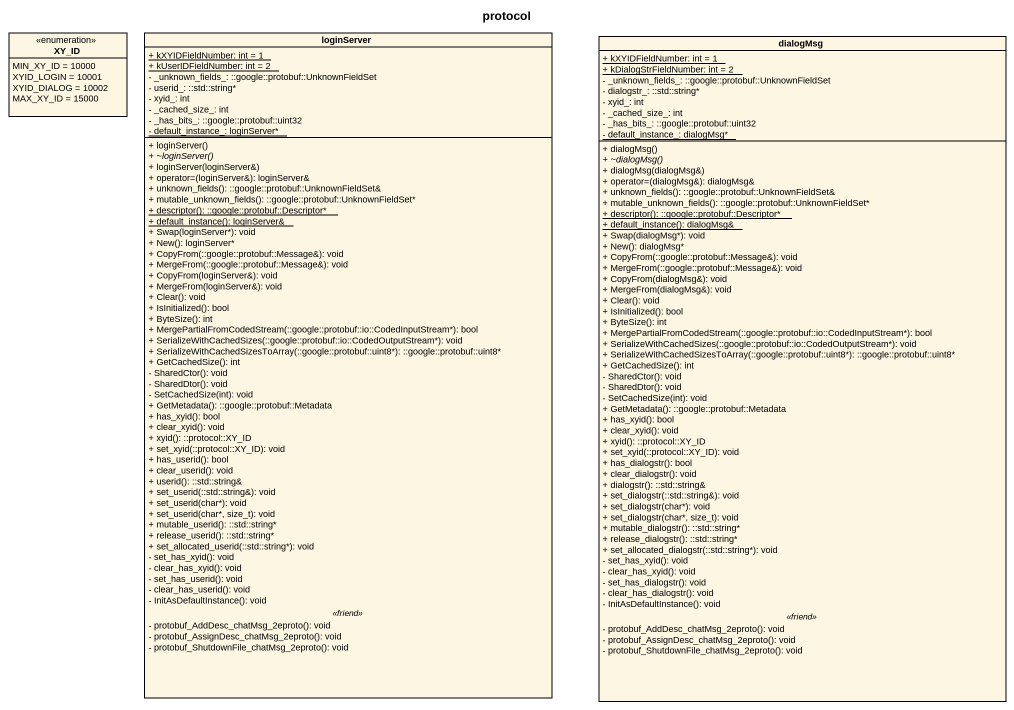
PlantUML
@startuml
title protocol
hide circle
hide empty members
skinparam classAttributeIconSize 0
enum XY_ID {
  MIN_XY_ID = 10000
  XYID_LOGIN = 10001
  XYID_DIALOG = 10002
  MAX_XY_ID = 15000
}
class loginServer {
  {static} + kXYIDFieldNumber: int = 1
  {static} + kUserIDFieldNumber: int = 2
  - _unknown_fields_: ::google::protobuf::UnknownFieldSet
  - userid_: ::std::string*
  - xyid_: int
  - _cached_size_: int
  - _has_bits_: ::google::protobuf::uint32
  {static} - default_instance_: loginServer*
  --
  + loginServer()
  {abstract} + ~loginServer()
  + loginServer(loginServer&)
  + operator=(loginServer&): loginServer&
  + unknown_fields(): ::google::protobuf::UnknownFieldSet&
  + mutable_unknown_fields(): ::google::protobuf::UnknownFieldSet*
  {static} + descriptor(): ::google::protobuf::Descriptor*
  {static} + default_instance(): loginServer&
  + Swap(loginServer*): void
  + New(): loginServer*
  + CopyFrom(::google::protobuf::Message&): void
  + MergeFrom(::google::protobuf::Message&): void
  + CopyFrom(loginServer&): void
  + MergeFrom(loginServer&): void
  + Clear(): void
  + IsInitialized(): bool
  + ByteSize(): int
  + MergePartialFromCodedStream(::google::protobuf::io::CodedInputStream*): bool
  + SerializeWithCachedSizes(::google::protobuf::io::CodedOutputStream*): void
  + SerializeWithCachedSizesToArray(::google::protobuf::uint8*): ::google::protobuf::uint8*
  + GetCachedSize(): int
  - SharedCtor(): void
  - SharedDtor(): void
  - SetCachedSize(int): void
  + GetMetadata(): ::google::protobuf::Metadata
  + has_xyid(): bool
  + clear_xyid(): void
  + xyid(): ::protocol::XY_ID
  + set_xyid(::protocol::XY_ID): void
  + has_userid(): bool
  + clear_userid(): void
  + userid(): ::std::string&
  + set_userid(::std::string&): void
  + set_userid(char*): void
  + set_userid(char*, size_t): void
  + mutable_userid(): ::std::string*
  + release_userid(): ::std::string*
  + set_allocated_userid(::std::string*): void
  - set_has_xyid(): void
  - clear_has_xyid(): void
  - set_has_userid(): void
  - clear_has_userid(): void
  - InitAsDefaultInstance(): void
  .. <<friend>> ..
  - protobuf_AddDesc_chatMsg_2eproto(): void
  - protobuf_AssignDesc_chatMsg_2eproto(): void
  - protobuf_ShutdownFile_chatMsg_2eproto(): void
}
class dialogMsg {
  {static} + kXYIDFieldNumber: int = 1
  {static} + kDialogStrFieldNumber: int = 2
  - _unknown_fields_: ::google::protobuf::UnknownFieldSet
  - dialogstr_: ::std::string*
  - xyid_: int
  - _cached_size_: int
  - _has_bits_: ::google::protobuf::uint32
  {static} - default_instance_: dialogMsg*
  --
  + dialogMsg()
  {abstract} + ~dialogMsg()
  + dialogMsg(dialogMsg&)
  + operator=(dialogMsg&): dialogMsg&
  + unknown_fields(): ::google::protobuf::UnknownFieldSet&
  + mutable_unknown_fields(): ::google::protobuf::UnknownFieldSet*
  {static} + descriptor(): ::google::protobuf::Descriptor*
  {static} + default_instance(): dialogMsg&
  + Swap(dialogMsg*): void
  + New(): dialogMsg*
  + CopyFrom(::google::protobuf::Message&): void
  + MergeFrom(::google::protobuf::Message&): void
  + CopyFrom(dialogMsg&): void
  + MergeFrom(dialogMsg&): void
  + Clear(): void
  + IsInitialized(): bool
  + ByteSize(): int
  + MergePartialFromCodedStream(::google::protobuf::io::CodedInputStream*): bool
  + SerializeWithCachedSizes(::google::protobuf::io::CodedOutputStream*): void
  + SerializeWithCachedSizesToArray(::google::protobuf::uint8*): ::google::protobuf::uint8*
  + GetCachedSize(): int
  - SharedCtor(): void
  - SharedDtor(): void
  - SetCachedSize(int): void
  + GetMetadata(): ::google::protobuf::Metadata
  + has_xyid(): bool
  + clear_xyid(): void
  + xyid(): ::protocol::XY_ID
  + set_xyid(::protocol::XY_ID): void
  + has_dialogstr(): bool
  + clear_dialogstr(): void
  + dialogstr(): ::std::string&
  + set_dialogstr(::std::string&): void
  + set_dialogstr(char*): void
  + set_dialogstr(char*, size_t): void
  + mutable_dialogstr(): ::std::string*
  + release_dialogstr(): ::std::string*
  + set_allocated_dialogstr(::std::string*): void
  - set_has_xyid(): void
  - clear_has_xyid(): void
  - set_has_dialogstr(): void
  - clear_has_dialogstr(): void
  - InitAsDefaultInstance(): void
  .. <<friend>> ..
  - protobuf_AddDesc_chatMsg_2eproto(): void
  - protobuf_AssignDesc_chatMsg_2eproto(): void
  - protobuf_ShutdownFile_chatMsg_2eproto(): void
}
@enduml
